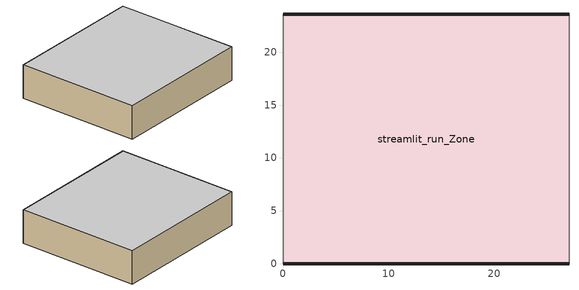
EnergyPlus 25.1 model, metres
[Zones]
streamlit_run_Zone
 floor ground (Floor_Construction): 0,23.6 27.1,23.6 27.1,0 0,0 z0
 wall outside (Wall_Construction): 27.1,23.6 0,23.6 / 0,0 27.1,0 z0:6.4
 wall adiabatic (Adiabatic_Construction): 27.1,0 27.1,23.6 / 0,23.6 0,0 z0:6.4
 ceiling adiabatic (Adiabatic_Construction): 0,0 27.1,0 27.1,23.6 0,23.6 z6.4
[BUILDING]
ATL01_DataCenter: North Axis=0; Terrain=City; Loads Convergence Tolerance Value=0.05; Temperature Convergence Tolerance Value=0.05; Solar Distribution=MinimalShadowing; Maximum Number of Warmup Days=30; Minimum Number of Warmup Days=6
[SITE:LOCATION]
Atlanta_Hartsfield_Intl_AP_GA_USA: Latitude=33.64; Longitude=-84.43; Time Zone=-5; Elevation=308; Keep Site Location Information=No
[SIZINGPERIOD:DESIGNDAY]
Atlanta_Summer_Design_Day: Month=7; Day of Month=21; Day Type=SummerDesignDay; Maximum DryBulb Temperature=33.3; Daily DryBulb Temperature Range=10; DryBulb Temperature Range Modifier Type=DefaultMultipliers; Humidity Condition Type=WetBulb; Wetbulb or DewPoint at Maximum DryBulb=23.9; Barometric Pressure=98934; Wind Speed=3.8; Wind Direction=310; Rain Indicator=No; Snow Indicator=No; Daylight Saving Time Indicator=No; Solar Model Indicator=ASHRAEClearSky; ASHRAE Clear Sky Optical Depth for Beam Irradiance taub=0; ASHRAE Clear Sky Optical Depth for Diffuse Irradiance taud=0; Sky Clearness=1; Begin Environment Reset Mode=FullResetAtBeginEnvironment
[SITE:GROUNDTEMPERATURE:BUILDINGSURFACE]
17, 17, 17, 17, 17, 17, 17, 17, 17, 17, 17, 17
[MATERIAL]
Adiabatic_Material: Roughness=Smooth; Thickness=0.1; Conductivity=0.001; Density=1; Specific Heat=1000; Thermal Absorptance=0.9; Solar Absorptance=0.7; Visible Absorptance=0.7
[MATERIAL:NOMASS] Roughness=Smooth; Thermal Absorptance=0.9; Solar Absorptance=0.7; Visible Absorptance=0.7
Name | Thermal Resistance
Wall_Material | 5.26316
Floor_Material | 2
[CONSTRUCTION]
Wall_Construction: Wall_Material
Floor_Construction: Floor_Material
Adiabatic_Construction: Adiabatic_Material
[ZONE]
streamlit_run_Zone: Type=1; Multiplier=1; Ceiling Height=6.4; Volume=4093.18; Floor Area=autocalculate; Part of Total Floor Area=Yes
[ELECTRICEQUIPMENT:ITE:AIRCOOLED]
streamlit_run_Job_0_0_Servers: Zone or Space=streamlit_run_Zone; Air Flow Calculation Method=FlowFromSystem; Design Power Input Calculation Method=Watts/Unit; Watts per Unit=3120; Number of Units=45; Design Power Input Schedule=streamlit_run_Job_0_0_OpSchedule; CPU Loading Schedule=streamlit_run_Job_0_0_CPUSchedule; CPU Power Input Function of Loading and Air Temperature Curve=streamlit_run_Power_fLoadTemp; Design Fan Power Input Fraction=0.4; Design Fan Air Flow Rate per Power Input=0.0001; Air Flow Function of Loading and Air Temperature Curve=streamlit_run_Airflow_fLoadTemp; Fan Power Input Function of Flow Curve=streamlit_run_FanPower_fFlow; Design Entering Air Temperature=15; Environmental Class=A3; Air Inlet Connection Type=AdjustedSupply; Design Recirculation Fraction=0.1; Recirculation Function of Loading and Supply Temperature Curve=streamlit_run_Recirc_fLoadTemp; Design Electric Power Supply Efficiency=0.9; Electric Power Supply Efficiency Function of Part Load Ratio Curve=streamlit_run_UPS_fPLR; Fraction of Electric Power Supply Losses to Zone=1; CPU EndUse Subcategory=ITE-CPU; Fan EndUse Subcategory=ITE-Fans; Electric Power Supply EndUse Subcategory=ITE-UPS
[SIZING:ZONE]
streamlit_run_Zone: Zone Cooling Design Supply Air Temperature Input Method=SupplyAirTemperature; Zone Cooling Design Supply Air Temperature=13; Zone Heating Design Supply Air Temperature Input Method=SupplyAirTemperature; Zone Heating Design Supply Air Temperature=50; Zone Cooling Design Supply Air Humidity Ratio=0.0077; Zone Heating Design Supply Air Humidity Ratio=0.0156; Cooling Design Air Flow Method=DesignDay; Cooling Design Air Flow Rate=0; Cooling Minimum Air Flow per Zone Floor Area=0.000762; Cooling Minimum Air Flow=0; Cooling Minimum Air Flow Fraction=0.2; Heating Design Air Flow Method=DesignDay; Heating Design Air Flow Rate=0; Heating Maximum Air Flow per Zone Floor Area=0.002032; Heating Maximum Air Flow=0.141576; Heating Maximum Air Flow Fraction=0.3; Account for Dedicated Outdoor Air System=No; Dedicated Outdoor Air System Control Strategy=NeutralSupplyAir; Dedicated Outdoor Air Low Setpoint Temperature for Design=autosize; Dedicated Outdoor Air High Setpoint Temperature for Design=autosize; Zone Load Sizing Method=Sensible Load Only No Latent Load; Zone Latent Cooling Design Supply Air Humidity Ratio Input Method=HumidityRatioDifference; Zone Cooling Design Supply Air Humidity Ratio Difference=0.005; Zone Latent Heating Design Supply Air Humidity Ratio Input Method=HumidityRatioDifference; Zone Humidification Design Supply Air Humidity Ratio Difference=0.005; Type of Space Sum to Use=Coincident
[ZONECONTROL:THERMOSTAT]
streamlit_run_Zone_Thermostat: Zone or ZoneList=streamlit_run_Zone; Control Type Schedule=streamlit_run_Control_Type; Control 1=streamlit_run_DualSetpoint; Temperature Difference Between Cutout And Setpoint=0
[THERMOSTATSETPOINT:DUALSETPOINT]
streamlit_run_DualSetpoint: Heating Setpoint Temperature Schedule=streamlit_run_Heating_Setpoint; Cooling Setpoint Temperature Schedule=streamlit_run_Cooling_Setpoint
[ZONEHVAC:PACKAGEDTERMINALAIRCONDITIONER]
streamlit_run_PTAC: Availability Schedule=streamlit_run_System_Avail; Cooling Supply Air Flow Rate=146.304; Heating Supply Air Flow Rate=146.304; No Load Supply Air Flow Rate=146.304; No Load Supply Air Flow Rate Control Set To Low Speed=Yes; Cooling Outdoor Air Flow Rate=0; Heating Outdoor Air Flow Rate=0; No Load Outdoor Air Flow Rate=0; Supply Air Fan=streamlit_run_Supply_Fan; Heating Coil=streamlit_run_Heating_Coil; Cooling Coil=streamlit_run_DX_Coil; Fan Placement=DrawThrough; Capacity Control Method=None; Minimum Supply Air Temperature in Cooling Mode=autosize; Maximum Supply Air Temperature in Heating Mode=autosize
[Zone equipment]
streamlit_run_Zone: streamlit_run_PTAC
[FAN:ONOFF]
streamlit_run_Supply_Fan: Availability Schedule=streamlit_run_System_Avail; Fan Total Efficiency=0.7; Pressure Rise=600; Maximum Flow Rate=146.304; Motor Efficiency=0.9; Motor In Airstream Fraction=1; EndUse Subcategory=General
[COIL:COOLING:DX:SINGLESPEED]
streamlit_run_DX_Coil: Availability Schedule=streamlit_run_System_Avail; Gross Rated Total Cooling Capacity=autosize; Gross Rated Sensible Heat Ratio=0.75; Gross Rated Cooling COP=3; Rated Air Flow Rate=146.304; 2017 Rated Evaporator Fan Power Per Volume Flow Rate=773.3; 2023 Rated Evaporator Fan Power Per Volume Flow Rate=934.4; Total Cooling Capacity Function of Temperature Curve=streamlit_run_CoolCapFT; Total Cooling Capacity Function of Flow Fraction Curve=streamlit_run_CoolCapFFF; Energy Input Ratio Function of Temperature Curve=streamlit_run_EIRFT; Energy Input Ratio Function of Flow Fraction Curve=streamlit_run_EIRFFF; Part Load Fraction Correlation Curve=streamlit_run_PLFFPLR; Minimum Outdoor DryBulb Temperature for Compressor Operation=-25; Nominal Time for Condensate Removal to Begin=0; Ratio of Initial Moisture Evaporation Rate and Steady State Latent Capacity=0; Maximum Cycling Rate=0; Latent Capacity Time Constant=0; Condenser Type=AirCooled; Evaporative Condenser Effectiveness=0.9; Evaporative Condenser Pump Rated Power Consumption=0; Crankcase Heater Capacity=0; Maximum Outdoor DryBulb Temperature for Crankcase Heater Operation=10; Basin Heater Capacity=0; Basin Heater Setpoint Temperature=2; Report ASHRAE Standard 127 Performance Ratings=No
[COIL:HEATING:ELECTRIC]
streamlit_run_Heating_Coil: Availability Schedule=streamlit_run_System_Avail; Efficiency=1; Nominal Capacity=0
[SCHEDULE:COMPACT]
streamlit_run_Job_0_0_OpSchedule; streamlit_run_Job_0_0_CPUSchedule: Through: 12/31, For: AllDays, Until: 06:00, 1, Until: 18:00, 0, Until: 24:00, 1
streamlit_run_System_Avail: Through: 12/31, For: AllDays, Until: 24:00, 1
streamlit_run_Control_Type: Through: 12/31, For: AllDays, Until: 24:00, 4
streamlit_run_Heating_Setpoint: Through: 12/31, For: AllDays, Until: 24:00, 15
streamlit_run_Cooling_Setpoint: Through: 12/31, For: AllDays, Until: 24:00, 28.3
[CURVE:QUADRATIC] Input Unit Type for X=Dimensionless; Output Unit Type=Dimensionless
Name | Coefficient1 Constant | Coefficient2 x | Coefficient3 x2 | Minimum Value of x | Maximum Value of x
streamlit_run_FanPower_fFlow | 0 | 1 | 0 | 0 | 99
streamlit_run_UPS_fPLR | 1 | 0 | 0 | 0 | 99
streamlit_run_Recirc_fLoadTemp | 1 | 0 | 0 | -10 | 99
streamlit_run_CoolCapFFF | 0.8 | 0.2 | 0 | 0.5 | 1.5
streamlit_run_EIRFFF | 1.1552 | -0.1808 | 0.0256 | 0.5 | 1.5
streamlit_run_PLFFPLR | 0.85 | 0.15 | 0 | 0 | 1
[CURVE:BIQUADRATIC] Input Unit Type for X=Dimensionless; Input Unit Type for Y=Dimensionless; Output Unit Type=Dimensionless
Name | Coefficient1 Constant | Coefficient2 x | Coefficient3 x2 | Coefficient4 y | Coefficient5 y2 | Coefficient6 xy | Minimum Value of x | Maximum Value of x | Minimum Value of y | Maximum Value of y
streamlit_run_Power_fLoadTemp | -1 | 1 | 0 | 0.06667 | 0 | 0 | 0 | 1.5 | -10 | 99
streamlit_run_Airflow_fLoadTemp | -1.4 | 0.9 | 0 | 0.1 | 0 | 0 | 0 | 1.5 | -10 | 99
streamlit_run_CoolCapFT | 0.942588 | 0.00954335 | 0.00068377 | -0.0110427 | 5.249e-06 | -9.72e-06 | 17 | 22 | 13 | 46
streamlit_run_EIRFT | 0.342414 | 0.034885 | -0.0006237 | 0.00497722 | 0.000437951 | -0.000728028 | 17 | 22 | 13 | 46
